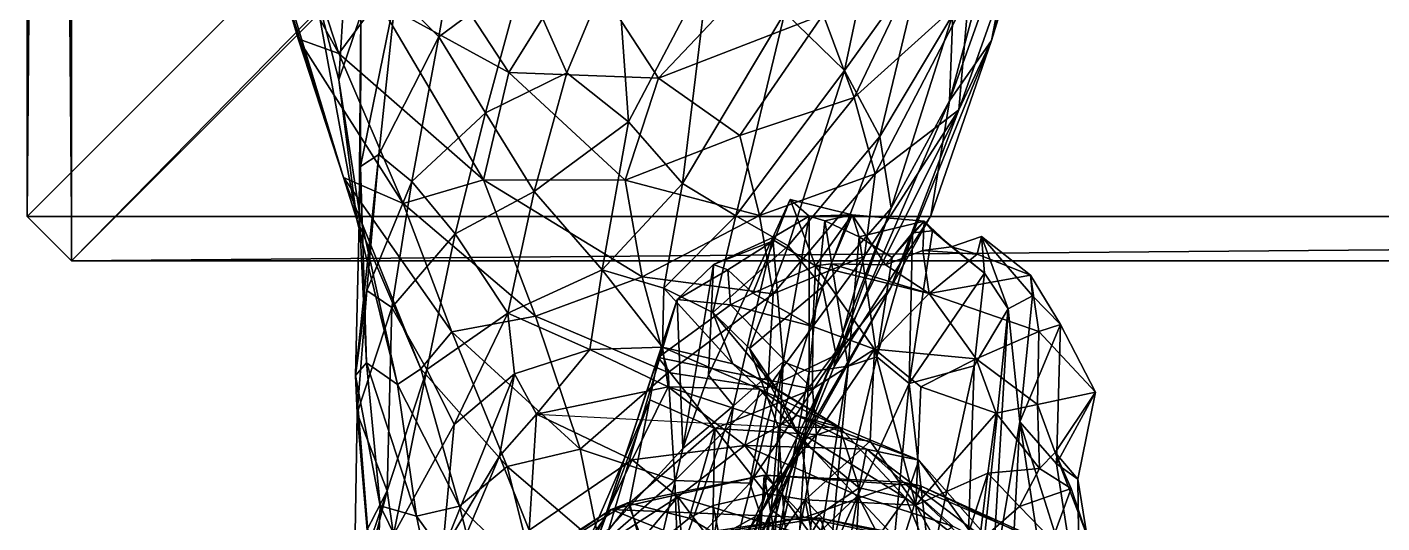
# Model space of a CAD drawing. Header units: metres. Extents: x -7.7 to 8, y -8.9 to 8.6.
# Drawn here: x -7.651 to -4.065, y -6.34 to -5.029 of the extents above; entities that cross this region are included whole.
import ezdxf

# ---------------------------------------------------------------- set-up
doc = ezdxf.new("R2010")
doc.units = ezdxf.units.M
doc.layers.add('LIBERTY', color=1, linetype='CONTINUOUS')

msp = doc.modelspace()

# ---------------------------------------------------------------- linework, layer by layer
at = {"layer": 'LIBERTY', "color": 7}
for points in [[(-7.65053, 8.51574, 0.068), (-7.53329, 8.63299, 0.068), (-7.65053, -5.52977, 0.068)], [(-7.53329, 8.63299, 0.068), (6.51222, 8.63299, 0.068), (-7.65053, -5.52977, 0.068)], [(-7.65053, -5.52977, 0.068), (6.51222, 8.63299, 0.068), (-7.53329, -5.64701, 0.068)], [(6.51222, 8.63299, 0.068), (6.62947, 8.51574, 0.068), (-7.53329, -5.64701, 0.068)], [(-7.65053, -5.52977, 1.58275), (-7.65053, 8.51574, 0.068), (-7.65053, -5.52977, 0.068)], [(-7.65053, -5.52977, 1.58275), (-7.65053, 8.51574, 1.58275), (-7.65053, 8.51574, 0.068)], [(-7.53329, -5.52977, 1.70282), (-7.65053, 8.51574, 1.58275), (-7.65053, -5.52977, 1.58275)], [(-7.53329, -5.52977, 1.70282), (-7.53329, 8.51574, 1.70282), (-7.65053, 8.51574, 1.58275)], [(6.62947, 8.51574, 0.068), (6.51222, -5.64701, 0.068), (-7.53329, -5.64701, 0.068)], [(-7.53329, 8.51574, 1.70282), (-7.53329, -5.52977, 1.70282), (6.51222, -5.52977, 1.70282)], [(6.51222, 8.51574, 1.70282), (-7.53329, 8.51574, 1.70282), (6.51222, -5.52977, 1.70282)], [(-7.65053, -5.52977, 1.58275), (-7.65053, -5.52977, 0.068), (-7.53329, -5.64701, 0.068)], [(-7.53329, -5.64701, 1.58275), (-7.65053, -5.52977, 1.58275), (-7.53329, -5.64701, 0.068)], [(-7.53329, -5.52977, 1.70282), (-7.65053, -5.52977, 1.58275), (-7.53329, -5.64701, 1.58275)], [(6.51222, -5.52977, 1.70282), (-7.53329, -5.52977, 1.70282), (-7.53329, -5.64701, 1.58275)], [(6.51222, -5.52977, 1.70282), (-7.53329, -5.64701, 1.58275), (6.51222, -5.64701, 1.58275)], [(-7.53329, -5.64701, 1.58275), (-7.53329, -5.64701, 0.068), (6.51222, -5.64701, 0.068)], [(6.51222, -5.64701, 1.58275), (-7.53329, -5.64701, 1.58275), (6.51222, -5.64701, 0.068)]]:
    msp.add_3dface(points, dxfattribs=at)
at = {"layer": 'LIBERTY', "color": 8}
for points in [[(-5.20068, -4.99544, 46.9095), (-5.2096, -5.22352, 46.8478), (-4.97737, -4.35716, 45.814)], [(-5.2096, -5.22352, 46.8478), (-5.03444, -4.73021, 45.8841), (-4.97737, -4.35716, 45.814)], [(-4.90003, -4.36424, 45.2387), (-5.09877, -5.06417, 45.818), (-4.96725, -4.63381, 44.8864)], [(-5.03444, -4.73021, 45.8841), (-5.09877, -5.06417, 45.818), (-4.90003, -4.36424, 45.2387)], [(-5.64574, -4.99017, 47.6224), (-5.48755, -5.14308, 47.594), (-5.34573, -4.47404, 46.7201)], [(-5.48755, -5.14308, 47.594), (-5.28414, -4.85912, 47.0234), (-5.34573, -4.47404, 46.7201)], [(-6.93302, -5.0599, 44.9486), (-7.01014, -4.7769, 45.305), (-7.0837, -4.49155, 44.7457)], [(-6.93302, -5.0599, 44.9486), (-7.0837, -4.49155, 44.7457), (-7.03159, -4.72385, 44.4974)], [(-6.82576, -5.09794, 44.4621), (-7.03159, -4.72385, 44.4974), (-6.98115, -4.62253, 44.1263)], [(-6.82576, -5.09794, 44.4621), (-6.98115, -4.62253, 44.1263), (-6.72199, -4.95939, 44)], [(-6.67469, -4.93845, 47.3564), (-6.56096, -5.05392, 47.7377), (-6.48896, -4.63252, 47.1996)], [(-6.56096, -5.05392, 47.7377), (-6.33792, -4.88859, 47.6662), (-6.48896, -4.63252, 47.1996)], [(-5.09877, -5.06417, 45.818), (-5.18513, -5.24768, 45.2537), (-4.96725, -4.63381, 44.8864)], [(-4.96725, -4.63381, 44.8864), (-5.18513, -5.24768, 45.2537), (-5.15839, -4.9405, 44.6166)], [(-6.82531, -5.16832, 46.8628), (-6.79596, -4.68426, 46.6656), (-6.89515, -4.89843, 46.4071)], [(-6.82531, -5.16832, 46.8628), (-6.76771, -4.99595, 47.1122), (-6.79596, -4.68426, 46.6656)], [(-6.93302, -5.0599, 44.9486), (-7.03159, -4.72385, 44.4974), (-6.82576, -5.09794, 44.4621)], [(-5.03444, -4.73021, 45.8841), (-5.2096, -5.22352, 46.8478), (-5.09877, -5.06417, 45.818)], [(-5.23174, -4.73426, 43.952), (-5.46179, -5.21443, 44.4515), (-5.54395, -4.99501, 43.8729)], [(-5.15839, -4.9405, 44.6166), (-5.46179, -5.21443, 44.4515), (-5.23174, -4.73426, 43.952)], [(-6.81364, -5.42627, 45.6504), (-7.01014, -4.7769, 45.305), (-6.93302, -5.0599, 44.9486)], [(-6.81364, -5.42627, 45.6504), (-6.94967, -4.99336, 45.9162), (-7.01014, -4.7769, 45.305)], [(-6.37538, -5.14884, 43.9069), (-6.72199, -4.95939, 44), (-6.60546, -4.79807, 43.6187)], [(-6.37538, -5.14884, 43.9069), (-6.60546, -4.79807, 43.6187), (-6.18742, -4.84527, 43.395)], [(-6.33792, -4.88859, 47.6662), (-6.22186, -5.14961, 48.1689), (-6.09088, -4.83329, 47.6268)], [(-6.22186, -5.14961, 48.1689), (-6.05949, -5.27938, 48.4165), (-6.09088, -4.83329, 47.6268)], [(-6.09088, -4.83329, 47.6268), (-6.05949, -5.27938, 48.4165), (-5.84772, -4.87664, 47.6222)], [(-5.97931, -5.16359, 43.8772), (-6.37538, -5.14884, 43.9069), (-6.18742, -4.84527, 43.395)], [(-5.76604, -4.93802, 43.6138), (-5.97931, -5.16359, 43.8772), (-6.18742, -4.84527, 43.395)], [(-5.48755, -5.14308, 47.594), (-5.39426, -5.31811, 47.5441), (-5.28414, -4.85912, 47.0234)], [(-5.28414, -4.85912, 47.0234), (-5.39426, -5.31811, 47.5441), (-5.20068, -4.99544, 46.9095)], [(-6.77811, -5.53745, 46.8019), (-6.89515, -4.89843, 46.4071), (-6.94967, -4.99336, 45.9162)], [(-6.77811, -5.53745, 46.8019), (-6.82531, -5.16832, 46.8628), (-6.89515, -4.89843, 46.4071)], [(-6.56096, -5.05392, 47.7377), (-6.43765, -5.25562, 48.2319), (-6.33792, -4.88859, 47.6662)], [(-6.43765, -5.25562, 48.2319), (-6.22186, -5.14961, 48.1689), (-6.33792, -4.88859, 47.6662)], [(-6.05949, -5.27938, 48.4165), (-5.91604, -5.4426, 48.6025), (-5.84772, -4.87664, 47.6222)], [(-5.91604, -5.4426, 48.6025), (-5.64574, -4.99017, 47.6224), (-5.84772, -4.87664, 47.6222)], [(-6.76834, -5.39767, 47.5919), (-6.67469, -4.93845, 47.3564), (-6.76771, -4.99595, 47.1122)], [(-6.76834, -5.39767, 47.5919), (-6.71948, -5.36596, 47.8886), (-6.67469, -4.93845, 47.3564)], [(-6.71948, -5.36596, 47.8886), (-6.56096, -5.05392, 47.7377), (-6.67469, -4.93845, 47.3564)], [(-5.54395, -4.99501, 43.8729), (-5.97931, -5.16359, 43.8772), (-5.76604, -4.93802, 43.6138)], [(-5.15839, -4.9405, 44.6166), (-5.40656, -5.41693, 44.9773), (-5.46179, -5.21443, 44.4515)], [(-5.18513, -5.24768, 45.2537), (-5.40656, -5.41693, 44.9773), (-5.15839, -4.9405, 44.6166)], [(-6.44275, -5.43227, 44.4592), (-6.82576, -5.09794, 44.4621), (-6.72199, -4.95939, 44)], [(-6.44275, -5.43227, 44.4592), (-6.72199, -4.95939, 44), (-6.37538, -5.14884, 43.9069)], [(-6.77811, -5.53745, 46.8019), (-6.94967, -4.99336, 45.9162), (-6.81364, -5.42627, 45.6504)], [(-6.77204, -5.51454, 47.2857), (-6.76771, -4.99595, 47.1122), (-6.82531, -5.16832, 46.8628)], [(-6.77204, -5.51454, 47.2857), (-6.76834, -5.39767, 47.5919), (-6.76771, -4.99595, 47.1122)], [(-5.76488, -5.31558, 44.2589), (-5.97931, -5.16359, 43.8772), (-5.54395, -4.99501, 43.8729)], [(-5.91604, -5.4426, 48.6025), (-5.77499, -5.52769, 48.5445), (-5.64574, -4.99017, 47.6224)], [(-5.64574, -4.99017, 47.6224), (-5.77499, -5.52769, 48.5445), (-5.48755, -5.14308, 47.594)], [(-5.46179, -5.21443, 44.4515), (-5.76488, -5.31558, 44.2589), (-5.54395, -4.99501, 43.8729)], [(-5.39426, -5.31811, 47.5441), (-5.36379, -5.5077, 47.4718), (-5.20068, -4.99544, 46.9095)], [(-5.20068, -4.99544, 46.9095), (-5.36379, -5.5077, 47.4718), (-5.2096, -5.22352, 46.8478)], [(-6.71948, -5.36596, 47.8886), (-6.63231, -5.43716, 48.2881), (-6.56096, -5.05392, 47.7377)], [(-6.63231, -5.43716, 48.2881), (-6.43765, -5.25562, 48.2319), (-6.56096, -5.05392, 47.7377)], [(-6.65565, -5.49534, 44.9941), (-6.93302, -5.0599, 44.9486), (-6.82576, -5.09794, 44.4621)], [(-6.65565, -5.49534, 44.9941), (-6.81364, -5.42627, 45.6504), (-6.93302, -5.0599, 44.9486)], [(-5.09877, -5.06417, 45.818), (-5.36612, -5.71953, 46.686), (-5.18513, -5.24768, 45.2537)], [(-5.25945, -5.52809, 46.8053), (-5.36612, -5.71953, 46.686), (-5.09877, -5.06417, 45.818)], [(-5.2096, -5.22352, 46.8478), (-5.25945, -5.52809, 46.8053), (-5.09877, -5.06417, 45.818)], [(-6.65565, -5.49534, 44.9941), (-6.82576, -5.09794, 44.4621), (-6.44275, -5.43227, 44.4592)], [(-6.06747, -5.43345, 44.3153), (-6.44275, -5.43227, 44.4592), (-6.37538, -5.14884, 43.9069)], [(-6.43765, -5.25562, 48.2319), (-6.30909, -5.46372, 48.677), (-6.22186, -5.14961, 48.1689)], [(-6.06747, -5.43345, 44.3153), (-6.37538, -5.14884, 43.9069), (-5.97931, -5.16359, 43.8772)], [(-6.30909, -5.46372, 48.677), (-6.05949, -5.27938, 48.4165), (-6.22186, -5.14961, 48.1689)], [(-5.77499, -5.52769, 48.5445), (-5.63666, -5.60683, 48.3795), (-5.48755, -5.14308, 47.594)], [(-5.48755, -5.14308, 47.594), (-5.63666, -5.60683, 48.3795), (-5.39426, -5.31811, 47.5441)], [(-6.77204, -5.51454, 47.2857), (-6.82531, -5.16832, 46.8628), (-6.77811, -5.53745, 46.8019)], [(-5.76488, -5.31558, 44.2589), (-6.06747, -5.43345, 44.3153), (-5.97931, -5.16359, 43.8772)], [(-5.46179, -5.21443, 44.4515), (-5.71212, -5.52696, 44.7043), (-5.76488, -5.31558, 44.2589)], [(-5.40656, -5.41693, 44.9773), (-5.71212, -5.52696, 44.7043), (-5.46179, -5.21443, 44.4515)], [(-5.2096, -5.22352, 46.8478), (-5.51459, -5.92641, 47.7895), (-5.25945, -5.52809, 46.8053)], [(-5.36379, -5.5077, 47.4718), (-5.51459, -5.92641, 47.7895), (-5.2096, -5.22352, 46.8478)], [(-6.63231, -5.43716, 48.2881), (-6.51797, -5.57589, 48.6869), (-6.43765, -5.25562, 48.2319)], [(-6.51797, -5.57589, 48.6869), (-6.30909, -5.46372, 48.677), (-6.43765, -5.25562, 48.2319)], [(-5.50862, -5.89544, 46.4381), (-5.43451, -5.6349, 45.5017), (-5.18513, -5.24768, 45.2537)], [(-5.36612, -5.71953, 46.686), (-5.50862, -5.89544, 46.4381), (-5.18513, -5.24768, 45.2537)], [(-5.18513, -5.24768, 45.2537), (-5.43451, -5.6349, 45.5017), (-5.40656, -5.41693, 44.9773)], [(-6.30909, -5.46372, 48.677), (-6.1288, -5.67039, 49.1709), (-6.05949, -5.27938, 48.4165)], [(-6.1288, -5.67039, 49.1709), (-5.91604, -5.4426, 48.6025), (-6.05949, -5.27938, 48.4165)], [(-5.71212, -5.52696, 44.7043), (-6.06747, -5.43345, 44.3153), (-5.76488, -5.31558, 44.2589)], [(-5.63666, -5.60683, 48.3795), (-5.54592, -5.71568, 48.2012), (-5.39426, -5.31811, 47.5441)], [(-5.39426, -5.31811, 47.5441), (-5.54592, -5.71568, 48.2012), (-5.36379, -5.5077, 47.4718)], [(-6.78153, -5.95066, 48.2925), (-6.71948, -5.36596, 47.8886), (-6.76834, -5.39767, 47.5919)], [(-6.78153, -5.95066, 48.2925), (-6.75133, -5.72553, 48.3798), (-6.71948, -5.36596, 47.8886)], [(-6.75133, -5.72553, 48.3798), (-6.63231, -5.43716, 48.2881), (-6.71948, -5.36596, 47.8886)], [(-6.75267, -5.91703, 47.7554), (-6.78153, -5.95066, 48.2925), (-6.76834, -5.39767, 47.5919)], [(-6.75267, -5.91703, 47.7554), (-6.76834, -5.39767, 47.5919), (-6.77204, -5.51454, 47.2857)], [(-6.52635, -5.83443, 45.6588), (-6.81364, -5.42627, 45.6504), (-6.65565, -5.49534, 44.9941)], [(-6.52635, -5.83443, 45.6588), (-6.60882, -5.93278, 46.6948), (-6.81364, -5.42627, 45.6504)], [(-6.60882, -5.93278, 46.6948), (-6.77811, -5.53745, 46.8019), (-6.81364, -5.42627, 45.6504)], [(-6.75133, -5.72553, 48.3798), (-6.6854, -5.77029, 48.6687), (-6.63231, -5.43716, 48.2881)], [(-6.6854, -5.77029, 48.6687), (-6.51797, -5.57589, 48.6869), (-6.63231, -5.43716, 48.2881)], [(-6.30515, -5.79312, 45.1216), (-6.65565, -5.49534, 44.9941), (-6.44275, -5.43227, 44.4592)], [(-6.02289, -5.68936, 44.8486), (-6.44275, -5.43227, 44.4592), (-6.06747, -5.43345, 44.3153)], [(-6.02289, -5.68936, 44.8486), (-6.30515, -5.79312, 45.1216), (-6.44275, -5.43227, 44.4592)], [(-6.1288, -5.67039, 49.1709), (-5.9659, -5.71938, 49.1496), (-5.91604, -5.4426, 48.6025)], [(-5.71212, -5.52696, 44.7043), (-6.02289, -5.68936, 44.8486), (-6.06747, -5.43345, 44.3153)], [(-5.91604, -5.4426, 48.6025), (-5.9659, -5.71938, 49.1496), (-5.77499, -5.52769, 48.5445)], [(-5.40656, -5.41693, 44.9773), (-5.67596, -5.73381, 45.2354), (-5.71212, -5.52696, 44.7043)], [(-5.43451, -5.6349, 45.5017), (-5.67596, -5.73381, 45.2354), (-5.40656, -5.41693, 44.9773)], [(-6.51797, -5.57589, 48.6869), (-6.37808, -5.78525, 49.203), (-6.30909, -5.46372, 48.677)], [(-6.37808, -5.78525, 49.203), (-6.1288, -5.67039, 49.1709), (-6.30909, -5.46372, 48.677)], [(-6.67062, -5.97382, 47.3154), (-6.77204, -5.51454, 47.2857), (-6.77811, -5.53745, 46.8019)], [(-6.67062, -5.97382, 47.3154), (-6.75267, -5.91703, 47.7554), (-6.77204, -5.51454, 47.2857)], [(-6.30515, -5.79312, 45.1216), (-6.52635, -5.83443, 45.6588), (-6.65565, -5.49534, 44.9941)], [(-5.54592, -5.71568, 48.2012), (-5.51101, -5.88825, 47.9663), (-5.36379, -5.5077, 47.4718)], [(-5.51101, -5.88825, 47.9663), (-5.51459, -5.92641, 47.7895), (-5.36379, -5.5077, 47.4718)], [(-6.67062, -5.97382, 47.3154), (-6.77811, -5.53745, 46.8019), (-6.60882, -5.93278, 46.6948)], [(-5.67596, -5.73381, 45.2354), (-6.02289, -5.68936, 44.8486), (-5.71212, -5.52696, 44.7043)], [(-5.9659, -5.71938, 49.1496), (-5.83626, -5.78331, 49.0982), (-5.77499, -5.52769, 48.5445)], [(-5.77499, -5.52769, 48.5445), (-5.83626, -5.78331, 49.0982), (-5.63666, -5.60683, 48.3795)], [(-5.51459, -5.92641, 47.7895), (-5.60456, -6.14636, 47.7402), (-5.25945, -5.52809, 46.8053)], [(-5.25945, -5.52809, 46.8053), (-5.60456, -6.14636, 47.7402), (-5.36612, -5.71953, 46.686)], [(-6.59245, -5.93411, 49.1385), (-6.51797, -5.57589, 48.6869), (-6.6854, -5.77029, 48.6687)], [(-6.59245, -5.93411, 49.1385), (-6.37808, -5.78525, 49.203), (-6.51797, -5.57589, 48.6869)], [(-5.83626, -5.78331, 49.0982), (-5.73917, -5.87852, 49.0457), (-5.63666, -5.60683, 48.3795)], [(-5.63666, -5.60683, 48.3795), (-5.73917, -5.87852, 49.0457), (-5.54592, -5.71568, 48.2012)], [(-5.50862, -5.89544, 46.4381), (-5.69077, -5.9825, 46.0423), (-5.43451, -5.6349, 45.5017)], [(-5.43451, -5.6349, 45.5017), (-5.69077, -5.9825, 46.0423), (-5.67596, -5.73381, 45.2354)], [(-6.37808, -5.78525, 49.203), (-6.16142, -5.88189, 49.6892), (-6.1288, -5.67039, 49.1709)], [(-5.95396, -5.94245, 45.4609), (-6.30515, -5.79312, 45.1216), (-6.02289, -5.68936, 44.8486)], [(-6.16142, -5.88189, 49.6892), (-5.96884, -5.87516, 49.5739), (-6.1288, -5.67039, 49.1709)], [(-6.1288, -5.67039, 49.1709), (-5.96884, -5.87516, 49.5739), (-5.9659, -5.71938, 49.1496)], [(-5.67596, -5.73381, 45.2354), (-5.95396, -5.94245, 45.4609), (-6.02289, -5.68936, 44.8486)], [(-6.77691, -6.05026, 48.669), (-6.75133, -5.72553, 48.3798), (-6.78153, -5.95066, 48.2925)], [(-6.77691, -6.05026, 48.669), (-6.6854, -5.77029, 48.6687), (-6.75133, -5.72553, 48.3798)], [(-5.96884, -5.87516, 49.5739), (-5.78273, -5.91933, 49.4439), (-5.9659, -5.71938, 49.1496)], [(-5.9659, -5.71938, 49.1496), (-5.78273, -5.91933, 49.4439), (-5.83626, -5.78331, 49.0982)], [(-5.69077, -5.9825, 46.0423), (-5.95396, -5.94245, 45.4609), (-5.67596, -5.73381, 45.2354)], [(-5.73917, -5.87852, 49.0457), (-5.66195, -6.08951, 48.926), (-5.54592, -5.71568, 48.2012)], [(-5.36612, -5.71953, 46.686), (-5.71058, -6.31646, 47.487), (-5.50862, -5.89544, 46.4381)], [(-5.60456, -6.14636, 47.7402), (-5.71058, -6.31646, 47.487), (-5.36612, -5.71953, 46.686)], [(-5.54592, -5.71568, 48.2012), (-5.66195, -6.08951, 48.926), (-5.51101, -5.88825, 47.9663)], [(-6.77691, -6.05026, 48.669), (-6.69801, -6.25553, 49.2995), (-6.6854, -5.77029, 48.6687)], [(-6.69801, -6.25553, 49.2995), (-6.59245, -5.93411, 49.1385), (-6.6854, -5.77029, 48.6687)], [(-6.5206, -6.08022, 49.708), (-6.37808, -5.78525, 49.203), (-6.59245, -5.93411, 49.1385)], [(-6.1872, -6.1456, 46.1768), (-6.52635, -5.83443, 45.6588), (-6.30515, -5.79312, 45.1216)], [(-6.5206, -6.08022, 49.708), (-6.36085, -5.94612, 49.5879), (-6.37808, -5.78525, 49.203)], [(-6.36085, -5.94612, 49.5879), (-6.16142, -5.88189, 49.6892), (-6.37808, -5.78525, 49.203)], [(-5.95396, -5.94245, 45.4609), (-6.1872, -6.1456, 46.1768), (-6.30515, -5.79312, 45.1216)], [(-5.78273, -5.91933, 49.4439), (-5.66622, -5.98629, 49.3237), (-5.83626, -5.78331, 49.0982)], [(-5.83626, -5.78331, 49.0982), (-5.66622, -5.98629, 49.3237), (-5.73917, -5.87852, 49.0457)], [(-6.37993, -6.19063, 46.5711), (-6.60882, -5.93278, 46.6948), (-6.52635, -5.83443, 45.6588)], [(-6.1872, -6.1456, 46.1768), (-6.37993, -6.19063, 46.5711), (-6.52635, -5.83443, 45.6588)], [(-6.16142, -5.88189, 49.6892), (-5.95368, -5.98061, 49.954), (-5.96884, -5.87516, 49.5739)], [(-5.95368, -5.98061, 49.954), (-5.71134, -5.98639, 49.7385), (-5.96884, -5.87516, 49.5739)], [(-5.96884, -5.87516, 49.5739), (-5.71134, -5.98639, 49.7385), (-5.78273, -5.91933, 49.4439)], [(-5.73917, -5.87852, 49.0457), (-5.6024, -6.12099, 49.2316), (-5.66195, -6.08951, 48.926)], [(-5.66622, -5.98629, 49.3237), (-5.6024, -6.12099, 49.2316), (-5.73917, -5.87852, 49.0457)], [(-6.30238, -6.05262, 50.2456), (-6.16142, -5.88189, 49.6892), (-6.36085, -5.94612, 49.5879)], [(-6.30238, -6.05262, 50.2456), (-5.95368, -5.98061, 49.954), (-6.16142, -5.88189, 49.6892)], [(-5.71058, -6.31646, 47.487), (-5.73773, -6.23556, 46.8847), (-5.50862, -5.89544, 46.4381)], [(-5.50862, -5.89544, 46.4381), (-5.73773, -6.23556, 46.8847), (-5.69077, -5.9825, 46.0423)], [(-5.66195, -6.08951, 48.926), (-5.68171, -6.30553, 48.8209), (-5.51101, -5.88825, 47.9663)], [(-5.68171, -6.30553, 48.8209), (-5.6549, -6.26773, 48.2369), (-5.51101, -5.88825, 47.9663)], [(-5.51101, -5.88825, 47.9663), (-5.6549, -6.26773, 48.2369), (-5.51459, -5.92641, 47.7895)], [(-6.71612, -6.29513, 48.2243), (-6.78153, -5.95066, 48.2925), (-6.75267, -5.91703, 47.7554)], [(-6.72835, -6.6179, 48.7651), (-6.78153, -5.95066, 48.2925), (-6.71612, -6.29513, 48.2243)], [(-6.72835, -6.6179, 48.7651), (-6.77691, -6.05026, 48.669), (-6.78153, -5.95066, 48.2925)], [(-6.61973, -6.32252, 47.7757), (-6.75267, -5.91703, 47.7554), (-6.67062, -5.97382, 47.3154)], [(-6.61973, -6.32252, 47.7757), (-6.71612, -6.29513, 48.2243), (-6.75267, -5.91703, 47.7554)], [(-6.69801, -6.25553, 49.2995), (-6.68085, -6.37227, 49.8932), (-6.59245, -5.93411, 49.1385)], [(-6.68085, -6.37227, 49.8932), (-6.5206, -6.08022, 49.708), (-6.59245, -5.93411, 49.1385)], [(-6.50669, -6.29587, 47.2556), (-6.67062, -5.97382, 47.3154), (-6.60882, -5.93278, 46.6948)], [(-6.50669, -6.29587, 47.2556), (-6.60882, -5.93278, 46.6948), (-6.37993, -6.19063, 46.5711)], [(-6.5206, -6.08022, 49.708), (-6.55101, -6.41614, 50.5763), (-6.36085, -5.94612, 49.5879)], [(-6.55101, -6.41614, 50.5763), (-6.40024, -6.16413, 50.3965), (-6.36085, -5.94612, 49.5879)], [(-6.40024, -6.16413, 50.3965), (-6.30238, -6.05262, 50.2456), (-6.36085, -5.94612, 49.5879)], [(-5.93637, -6.22851, 46.4244), (-6.1872, -6.1456, 46.1768), (-5.95396, -5.94245, 45.4609)], [(-5.69077, -5.9825, 46.0423), (-5.93637, -6.22851, 46.4244), (-5.95396, -5.94245, 45.4609)], [(-5.71134, -5.98639, 49.7385), (-5.50041, -6.0866, 49.5482), (-5.78273, -5.91933, 49.4439)], [(-5.78273, -5.91933, 49.4439), (-5.50041, -6.0866, 49.5482), (-5.66622, -5.98629, 49.3237)], [(-5.51459, -5.92641, 47.7895), (-5.6549, -6.26773, 48.2369), (-5.60456, -6.14636, 47.7402)], [(-6.61973, -6.32252, 47.7757), (-6.67062, -5.97382, 47.3154), (-6.50669, -6.29587, 47.2556)], [(-6.30238, -6.05262, 50.2456), (-6.04961, -6.17371, 50.6797), (-5.95368, -5.98061, 49.954)], [(-5.95368, -5.98061, 49.954), (-6.30238, -6.05262, 50.2456), (-5.62572, -6.0875, 49.6909)], [(-6.04961, -6.17371, 50.6797), (-5.75145, -6.13584, 50.5518), (-5.95368, -5.98061, 49.954)], [(-5.95368, -5.98061, 49.954), (-5.75145, -6.13584, 50.5518), (-5.71134, -5.98639, 49.7385)], [(-5.71134, -5.98639, 49.7385), (-5.95368, -5.98061, 49.954), (-5.62572, -6.0875, 49.6909)], [(-5.73773, -6.23556, 46.8847), (-5.93637, -6.22851, 46.4244), (-5.69077, -5.9825, 46.0423)], [(-5.75145, -6.13584, 50.5518), (-5.61303, -6.05631, 50.1248), (-5.71134, -5.98639, 49.7385)], [(-5.71134, -5.98639, 49.7385), (-5.61303, -6.05631, 50.1248), (-5.50041, -6.0866, 49.5482)], [(-5.71134, -5.98639, 49.7385), (-5.62572, -6.0875, 49.6909), (-5.50041, -6.0866, 49.5482)], [(-5.66622, -5.98629, 49.3237), (-5.50041, -6.0866, 49.5482), (-5.6024, -6.12099, 49.2316)], [(-6.72835, -6.6179, 48.7651), (-6.78357, -6.42088, 48.9451), (-6.77691, -6.05026, 48.669)], [(-6.78357, -6.42088, 48.9451), (-6.69801, -6.25553, 49.2995), (-6.77691, -6.05026, 48.669)], [(-6.40024, -6.16413, 50.3965), (-6.32234, -6.35942, 50.9018), (-6.30238, -6.05262, 50.2456)], [(-6.32234, -6.35942, 50.9018), (-6.04961, -6.17371, 50.6797), (-6.30238, -6.05262, 50.2456)], [(-5.75145, -6.13584, 50.5518), (-5.42971, -6.14535, 50.2932), (-5.61303, -6.05631, 50.1248)], [(-5.61303, -6.05631, 50.1248), (-5.29035, -6.17475, 49.9251), (-5.50041, -6.0866, 49.5482)], [(-5.61303, -6.05631, 50.1248), (-5.42971, -6.14535, 50.2932), (-5.29035, -6.17475, 49.9251)], [(-6.68085, -6.37227, 49.8932), (-6.55101, -6.41614, 50.5763), (-6.5206, -6.08022, 49.708)], [(-5.66195, -6.08951, 48.926), (-5.64759, -6.33003, 49.0648), (-5.68171, -6.30553, 48.8209)], [(-5.6024, -6.12099, 49.2316), (-5.64759, -6.33003, 49.0648), (-5.66195, -6.08951, 48.926)], [(-5.50041, -6.0866, 49.5482), (-5.62572, -6.0875, 49.6909), (-5.32513, -6.27505, 49.5241)], [(-5.62572, -6.0875, 49.6909), (-5.22579, -6.5162, 49.5743), (-5.32513, -6.27505, 49.5241)], [(-5.50041, -6.0866, 49.5482), (-5.44869, -6.24745, 49.3561), (-5.6024, -6.12099, 49.2316)], [(-5.50041, -6.0866, 49.5482), (-5.29035, -6.17475, 49.9251), (-5.32513, -6.27505, 49.5241)], [(-5.50041, -6.0866, 49.5482), (-5.32513, -6.27505, 49.5241), (-5.44869, -6.24745, 49.3561)], [(-5.6024, -6.12099, 49.2316), (-5.57474, -6.33206, 49.2157), (-5.64759, -6.33003, 49.0648)], [(-5.6024, -6.12099, 49.2316), (-5.44869, -6.24745, 49.3561), (-5.57474, -6.33206, 49.2157)], [(-6.55101, -6.41614, 50.5763), (-6.59824, -6.62943, 51.0517), (-6.40024, -6.16413, 50.3965)], [(-6.59824, -6.62943, 51.0517), (-6.32234, -6.35942, 50.9018), (-6.40024, -6.16413, 50.3965)], [(-6.13492, -6.40129, 46.8329), (-6.37993, -6.19063, 46.5711), (-6.1872, -6.1456, 46.1768)], [(-5.93637, -6.22851, 46.4244), (-6.13492, -6.40129, 46.8329), (-6.1872, -6.1456, 46.1768)], [(-6.04961, -6.17371, 50.6797), (-5.92851, -6.27133, 50.8439), (-5.75145, -6.13584, 50.5518)], [(-5.92851, -6.27133, 50.8439), (-5.56913, -6.37939, 50.885), (-5.75145, -6.13584, 50.5518)], [(-5.56913, -6.37939, 50.885), (-5.45246, -6.26766, 50.6811), (-5.75145, -6.13584, 50.5518)], [(-5.75145, -6.13584, 50.5518), (-5.45246, -6.26766, 50.6811), (-5.42971, -6.14535, 50.2932)], [(-5.6549, -6.26773, 48.2369), (-5.74642, -6.44902, 48.0427), (-5.60456, -6.14636, 47.7402)], [(-5.60456, -6.14636, 47.7402), (-5.74642, -6.44902, 48.0427), (-5.71058, -6.31646, 47.487)], [(-5.45246, -6.26766, 50.6811), (-5.20071, -6.34852, 50.6289), (-5.42971, -6.14535, 50.2932)], [(-5.42971, -6.14535, 50.2932), (-5.08581, -6.405, 50.4628), (-5.29035, -6.17475, 49.9251)], [(-5.20071, -6.34852, 50.6289), (-5.08581, -6.405, 50.4628), (-5.42971, -6.14535, 50.2932)], [(-6.30362, -6.49698, 47.2342), (-6.50669, -6.29587, 47.2556), (-6.37993, -6.19063, 46.5711)], [(-6.13492, -6.40129, 46.8329), (-6.30362, -6.49698, 47.2342), (-6.37993, -6.19063, 46.5711)], [(-6.32234, -6.35942, 50.9018), (-6.17289, -6.42916, 51.0403), (-6.04961, -6.17371, 50.6797)], [(-6.17289, -6.42916, 51.0403), (-5.92851, -6.27133, 50.8439), (-6.04961, -6.17371, 50.6797)], [(-5.29035, -6.17475, 49.9251), (-5.08857, -6.45521, 50.1716), (-5.32513, -6.27505, 49.5241)], [(-5.08581, -6.405, 50.4628), (-5.08857, -6.45521, 50.1716), (-5.29035, -6.17475, 49.9251)], [(-5.92837, -6.43774, 47.1338), (-6.13492, -6.40129, 46.8329), (-5.93637, -6.22851, 46.4244)], [(-5.73773, -6.23556, 46.8847), (-5.92837, -6.43774, 47.1338), (-5.93637, -6.22851, 46.4244)], [(-5.71058, -6.31646, 47.487), (-5.92837, -6.43774, 47.1338), (-5.73773, -6.23556, 46.8847)], [(-6.80763, -6.5821, 49.5998), (-6.69801, -6.25553, 49.2995), (-6.74856, -6.45464, 49.2497)], [(-6.80763, -6.5821, 49.5998), (-6.68085, -6.37227, 49.8932), (-6.69801, -6.25553, 49.2995)], [(-6.74856, -6.45464, 49.2497), (-6.69801, -6.25553, 49.2995), (-6.78357, -6.42088, 48.9451)], [(-6.17289, -6.42916, 51.0403), (-6.22564, -6.62449, 51.1459), (-5.92851, -6.27133, 50.8439)], [(-6.22564, -6.62449, 51.1459), (-5.9122, -6.45256, 50.9738), (-5.92851, -6.27133, 50.8439)], [(-5.9122, -6.45256, 50.9738), (-5.76456, -6.48886, 50.9528), (-5.92851, -6.27133, 50.8439)], [(-5.76456, -6.48886, 50.9528), (-5.56913, -6.37939, 50.885), (-5.92851, -6.27133, 50.8439)], [(-5.6549, -6.26773, 48.2369), (-5.74018, -6.58273, 48.6632), (-5.74642, -6.44902, 48.0427)], [(-5.68171, -6.30553, 48.8209), (-5.74018, -6.58273, 48.6632), (-5.6549, -6.26773, 48.2369)], [(-5.44869, -6.24745, 49.3561), (-5.46021, -6.46296, 49.3593), (-5.57474, -6.33206, 49.2157)], [(-5.56913, -6.37939, 50.885), (-5.4999, -6.54096, 51.1338), (-5.45246, -6.26766, 50.6811)], [(-5.4999, -6.54096, 51.1338), (-5.35449, -6.45892, 51.0574), (-5.45246, -6.26766, 50.6811)], [(-5.32513, -6.27505, 49.5241), (-5.46021, -6.46296, 49.3593), (-5.44869, -6.24745, 49.3561)], [(-5.45246, -6.26766, 50.6811), (-5.35449, -6.45892, 51.0574), (-5.20071, -6.34852, 50.6289)], [(-6.55712, -6.61874, 48.2295), (-6.72835, -6.6179, 48.7651), (-6.71612, -6.29513, 48.2243)], [(-6.55712, -6.61874, 48.2295), (-6.71612, -6.29513, 48.2243), (-6.61973, -6.32252, 47.7757)], [(-6.43368, -6.57889, 47.7363), (-6.61973, -6.32252, 47.7757), (-6.50669, -6.29587, 47.2556)], [(-6.43368, -6.57889, 47.7363), (-6.50669, -6.29587, 47.2556), (-6.30362, -6.49698, 47.2342)], [(-5.68171, -6.30553, 48.8209), (-5.72145, -6.58728, 49.0323), (-5.74018, -6.58273, 48.6632)], [(-5.64759, -6.33003, 49.0648), (-5.72145, -6.58728, 49.0323), (-5.68171, -6.30553, 48.8209)], [(-5.32513, -6.27505, 49.5241), (-5.22579, -6.5162, 49.5743), (-5.46021, -6.46296, 49.3593)], [(-5.08857, -6.45521, 50.1716), (-5.22579, -6.5162, 49.5743), (-5.32513, -6.27505, 49.5241)], [(-6.55712, -6.61874, 48.2295), (-6.61973, -6.32252, 47.7757), (-6.43368, -6.57889, 47.7363)], [(-5.71058, -6.31646, 47.487), (-5.88974, -6.55758, 47.6948), (-5.92837, -6.43774, 47.1338)], [(-5.74642, -6.44902, 48.0427), (-5.88974, -6.55758, 47.6948), (-5.71058, -6.31646, 47.487)], [(-5.64759, -6.33003, 49.0648), (-5.6064, -6.60704, 49.348), (-5.72145, -6.58728, 49.0323)], [(-5.57474, -6.33206, 49.2157), (-5.6064, -6.60704, 49.348), (-5.64759, -6.33003, 49.0648)], [(-5.46021, -6.46296, 49.3593), (-5.6064, -6.60704, 49.348), (-5.57474, -6.33206, 49.2157)]]:
    msp.add_3dface(points, dxfattribs=at)
at = {"layer": 'LIBERTY', "color": 4}
for points in [[(-5.67705, -5.58535, 56.9437), (-5.58086, -5.529, 57.2391), (-5.63144, -5.48438, 56.9209)], [(-5.67705, -5.58535, 56.9437), (-5.63144, -5.48438, 56.9209), (-5.67335, -5.59278, 56.4017)], [(-5.67335, -5.59278, 56.4017), (-5.63144, -5.48438, 56.9209), (-5.56416, -5.65981, 56.2767)], [(-5.63144, -5.48438, 56.9209), (-5.46727, -5.52498, 56.9499), (-5.56416, -5.65981, 56.2767)], [(-5.58086, -5.529, 57.2391), (-5.46727, -5.52498, 56.9499), (-5.63144, -5.48438, 56.9209)], [(-5.58086, -5.529, 57.2391), (-5.67705, -5.58535, 56.9437), (-5.6498, -5.91392, 56.9421)], [(-5.58122, -5.94031, 57.0005), (-5.58086, -5.529, 57.2391), (-5.6498, -5.91392, 56.9421)], [(-5.53997, -5.54153, 57.1574), (-5.58086, -5.529, 57.2391), (-5.58122, -5.94031, 57.0005)], [(-5.53997, -5.54153, 57.1574), (-5.58122, -5.94031, 57.0005), (-5.47816, -5.92594, 56.9659)], [(-5.58086, -5.529, 57.2391), (-5.53997, -5.54153, 57.1574), (-5.46727, -5.52498, 56.9499)], [(-5.46727, -5.52498, 56.9499), (-5.52257, -5.65509, 56.5053), (-5.56416, -5.65981, 56.2767)], [(-5.53997, -5.54153, 57.1574), (-5.44878, -5.58374, 57.1623), (-5.46727, -5.52498, 56.9499)], [(-5.44878, -5.58374, 57.1623), (-5.53997, -5.54153, 57.1574), (-5.47816, -5.92594, 56.9659)], [(-5.52257, -5.65509, 56.5053), (-5.46727, -5.52498, 56.9499), (-5.3787, -5.65742, 56.4052)], [(-5.46727, -5.52498, 56.9499), (-5.44878, -5.58374, 57.1623), (-5.27637, -5.54213, 56.9314)], [(-5.46727, -5.52498, 56.9499), (-5.27637, -5.54213, 56.9314), (-5.3787, -5.65742, 56.4052)], [(-5.44878, -5.58374, 57.1623), (-5.36116, -5.63787, 57.2057), (-5.27637, -5.54213, 56.9314)], [(-5.27637, -5.54213, 56.9314), (-5.28058, -5.61915, 56.4647), (-5.3787, -5.65742, 56.4052)], [(-5.36116, -5.63787, 57.2057), (-5.30749, -5.57286, 57.2072), (-5.27637, -5.54213, 56.9314)], [(-5.30749, -5.57286, 57.2072), (-5.2544, -5.56786, 57.1532), (-5.27637, -5.54213, 56.9314)], [(-5.27637, -5.54213, 56.9314), (-5.2047, -5.61003, 56.9109), (-5.28058, -5.61915, 56.4647)], [(-5.27637, -5.54213, 56.9314), (-5.2544, -5.56786, 57.1532), (-5.2047, -5.61003, 56.9109)], [(-5.78119, -6.03089, 56.7376), (-5.67705, -5.58535, 56.9437), (-5.8477, -5.94928, 56.5399)], [(-5.8477, -5.94928, 56.5399), (-5.67705, -5.58535, 56.9437), (-5.83378, -5.6569, 56.3251)], [(-5.67705, -5.58535, 56.9437), (-5.67335, -5.59278, 56.4017), (-5.83378, -5.6569, 56.3251)], [(-5.83378, -5.6569, 56.3251), (-5.67335, -5.59278, 56.4017), (-5.79607, -5.67108, 55.9596)], [(-5.67335, -5.59278, 56.4017), (-5.73009, -5.73284, 55.9971), (-5.79607, -5.67108, 55.9596)], [(-5.6498, -5.91392, 56.9421), (-5.67705, -5.58535, 56.9437), (-5.78119, -6.03089, 56.7376)], [(-5.67335, -5.59278, 56.4017), (-5.56416, -5.65981, 56.2767), (-5.73009, -5.73284, 55.9971)], [(-5.44878, -5.58374, 57.1623), (-5.47816, -5.92594, 56.9659), (-5.4015, -5.90068, 56.9254)], [(-5.36116, -5.63787, 57.2057), (-5.44878, -5.58374, 57.1623), (-5.4015, -5.90068, 56.9254)], [(-5.30749, -5.57286, 57.2072), (-5.36116, -5.63787, 57.2057), (-5.4015, -5.90068, 56.9254)], [(-5.31607, -5.97189, 56.952), (-5.30749, -5.57286, 57.2072), (-5.4015, -5.90068, 56.9254)], [(-5.11702, -5.67953, 57.0346), (-5.2544, -5.56786, 57.1532), (-5.31607, -5.97189, 56.952)], [(-5.2544, -5.56786, 57.1532), (-5.30749, -5.57286, 57.2072), (-5.31607, -5.97189, 56.952)], [(-5.2544, -5.56786, 57.1532), (-5.11702, -5.67953, 57.0346), (-5.2047, -5.61003, 56.9109)], [(-5.2047, -5.61003, 56.9109), (-5.11702, -5.67953, 57.0346), (-5.12498, -5.58277, 56.8833)], [(-5.2047, -5.61003, 56.9109), (-5.12498, -5.58277, 56.8833), (-5.13642, -5.62933, 56.4675)], [(-5.13642, -5.62933, 56.4675), (-5.12498, -5.58277, 56.8833), (-4.9957, -5.68458, 56.4615)], [(-5.12498, -5.58277, 56.8833), (-5.11702, -5.67953, 57.0346), (-5.05421, -5.77408, 56.847)], [(-5.12498, -5.58277, 56.8833), (-5.05421, -5.77408, 56.847), (-4.98999, -5.73932, 56.7514)], [(-5.12498, -5.58277, 56.8833), (-4.98999, -5.73932, 56.7514), (-4.9957, -5.68458, 56.4615)], [(-5.3787, -5.65742, 56.4052), (-5.28058, -5.61915, 56.4647), (-5.26364, -5.73315, 56.0127)], [(-5.2047, -5.61003, 56.9109), (-5.13642, -5.62933, 56.4675), (-5.28058, -5.61915, 56.4647)], [(-5.28058, -5.61915, 56.4647), (-5.13642, -5.62933, 56.4675), (-5.26364, -5.73315, 56.0127)], [(-5.9151, -6.1434, 56.2115), (-5.83378, -5.6569, 56.3251), (-5.93037, -5.74925, 55.8432)], [(-5.83378, -5.6569, 56.3251), (-5.79607, -5.67108, 55.9596), (-5.93037, -5.74925, 55.8432)], [(-5.8477, -5.94928, 56.5399), (-5.83378, -5.6569, 56.3251), (-5.9151, -6.1434, 56.2115)], [(-5.73009, -5.73284, 55.9971), (-5.56416, -5.65981, 56.2767), (-5.57118, -5.8206, 55.5521)], [(-5.57118, -5.8206, 55.5521), (-5.56416, -5.65981, 56.2767), (-5.40838, -5.8807, 55.2614)], [(-5.56416, -5.65981, 56.2767), (-5.52257, -5.65509, 56.5053), (-5.26364, -5.73315, 56.0127)], [(-5.56416, -5.65981, 56.2767), (-5.26364, -5.73315, 56.0127), (-5.40838, -5.8807, 55.2614)], [(-5.52257, -5.65509, 56.5053), (-5.3787, -5.65742, 56.4052), (-5.26364, -5.73315, 56.0127)], [(-5.13642, -5.62933, 56.4675), (-4.9957, -5.68458, 56.4615), (-5.26364, -5.73315, 56.0127)], [(-5.93037, -5.74925, 55.8432), (-5.79607, -5.67108, 55.9596), (-5.78908, -5.76338, 55.5784)], [(-5.79607, -5.67108, 55.9596), (-5.73009, -5.73284, 55.9971), (-5.78908, -5.76338, 55.5784)], [(-5.11702, -5.67953, 57.0346), (-5.31607, -5.97189, 56.952), (-5.14432, -5.92441, 56.9124)], [(-5.26364, -5.73315, 56.0127), (-4.9957, -5.68458, 56.4615), (-4.97351, -5.83365, 55.9816)], [(-5.11702, -5.67953, 57.0346), (-5.14432, -5.92441, 56.9124), (-5.05421, -5.77408, 56.847)], [(-4.9957, -5.68458, 56.4615), (-4.91613, -5.81498, 56.3366), (-4.97351, -5.83365, 55.9816)], [(-4.9957, -5.68458, 56.4615), (-4.98999, -5.73932, 56.7514), (-4.91613, -5.81498, 56.3366)], [(-5.78908, -5.76338, 55.5784), (-5.73009, -5.73284, 55.9971), (-5.57118, -5.8206, 55.5521)], [(-5.26364, -5.73315, 56.0127), (-5.13915, -5.90623, 55.5899), (-5.40838, -5.8807, 55.2614)], [(-5.26364, -5.73315, 56.0127), (-4.97351, -5.83365, 55.9816), (-5.13915, -5.90623, 55.5899)], [(-5.93037, -5.74925, 55.8432), (-5.9809, -5.90233, 55.4434), (-6.13546, -6.36845, 55.2083)], [(-6.11111, -6.35703, 55.8176), (-5.93037, -5.74925, 55.8432), (-6.13546, -6.36845, 55.2083)], [(-5.9151, -6.1434, 56.2115), (-5.93037, -5.74925, 55.8432), (-6.11111, -6.35703, 55.8176)], [(-5.93037, -5.74925, 55.8432), (-5.78908, -5.76338, 55.5784), (-5.9809, -5.90233, 55.4434)], [(-5.9809, -5.90233, 55.4434), (-5.78908, -5.76338, 55.5784), (-5.57182, -5.98637, 55.1626)], [(-5.78908, -5.76338, 55.5784), (-5.57118, -5.8206, 55.5521), (-5.57182, -5.98637, 55.1626)], [(-4.98999, -5.73932, 56.7514), (-5.05421, -5.77408, 56.847), (-5.02324, -6.073, 56.4051)], [(-4.98999, -5.73932, 56.7514), (-5.02324, -6.073, 56.4051), (-4.91613, -5.81498, 56.3366)], [(-5.09809, -6.52073, 56.3101), (-5.05421, -5.77408, 56.847), (-5.18042, -6.99375, 56.0139)], [(-5.05421, -5.77408, 56.847), (-5.14432, -5.92441, 56.9124), (-5.18042, -6.99375, 56.0139)], [(-5.02324, -6.073, 56.4051), (-5.05421, -5.77408, 56.847), (-5.09809, -6.52073, 56.3101)], [(-5.57118, -5.8206, 55.5521), (-5.40838, -5.8807, 55.2614), (-5.57182, -5.98637, 55.1626)], [(-5.13915, -5.90623, 55.5899), (-4.97351, -5.83365, 55.9816), (-4.97693, -6.02698, 55.5313)], [(-4.91613, -5.81498, 56.3366), (-5.02324, -6.073, 56.4051), (-4.92683, -6.18388, 56.1031)], [(-4.97351, -5.83365, 55.9816), (-4.82335, -5.99461, 55.8722), (-4.97693, -6.02698, 55.5313)], [(-4.97351, -5.83365, 55.9816), (-4.91613, -5.81498, 56.3366), (-4.82335, -5.99461, 55.8722)], [(-4.91613, -5.81498, 56.3366), (-4.92683, -6.18388, 56.1031), (-4.82335, -5.99461, 55.8722)], [(-6.13546, -6.36845, 55.2083), (-5.9809, -5.90233, 55.4434), (-6.00296, -6.01503, 55.1333)], [(-6.00296, -6.01503, 55.1333), (-5.9809, -5.90233, 55.4434), (-5.83106, -6.09064, 54.8695)], [(-5.9809, -5.90233, 55.4434), (-5.57182, -5.98637, 55.1626), (-5.83106, -6.09064, 54.8695)], [(-5.6498, -5.91392, 56.9421), (-5.78119, -6.03089, 56.7376), (-5.91455, -6.93444, 56.0495)], [(-5.6498, -5.91392, 56.9421), (-5.91455, -6.93444, 56.0495), (-5.7995, -6.94544, 55.992)], [(-5.67386, -6.43324, 56.4823), (-5.6498, -5.91392, 56.9421), (-5.7995, -6.94544, 55.992)], [(-5.58122, -5.94031, 57.0005), (-5.6498, -5.91392, 56.9421), (-5.67386, -6.43324, 56.4823)], [(-5.57182, -5.98637, 55.1626), (-5.40838, -5.8807, 55.2614), (-5.56178, -6.10628, 54.8812)], [(-5.56178, -6.10628, 54.8812), (-5.40838, -5.8807, 55.2614), (-5.41977, -6.12395, 54.8214)], [(-5.31607, -5.97189, 56.952), (-5.4015, -5.90068, 56.9254), (-5.52456, -6.42542, 56.4522)], [(-5.4015, -5.90068, 56.9254), (-5.47816, -5.92594, 56.9659), (-5.52456, -6.42542, 56.4522)], [(-5.41977, -6.12395, 54.8214), (-5.40838, -5.8807, 55.2614), (-5.29853, -6.29352, 54.6555)], [(-5.40838, -5.8807, 55.2614), (-5.13915, -5.90623, 55.5899), (-5.28579, -5.98021, 55.203)], [(-5.40838, -5.8807, 55.2614), (-5.28579, -5.98021, 55.203), (-5.29853, -6.29352, 54.6555)], [(-5.28579, -5.98021, 55.203), (-5.13915, -5.90623, 55.5899), (-5.08588, -6.04984, 55.1698)], [(-5.13915, -5.90623, 55.5899), (-4.97693, -6.02698, 55.5313), (-5.08588, -6.04984, 55.1698)], [(-5.78119, -6.03089, 56.7376), (-5.8477, -5.94928, 56.5399), (-5.9151, -6.1434, 56.2115)], [(-5.58122, -5.94031, 57.0005), (-5.67386, -6.43324, 56.4823), (-5.63988, -6.93232, 56.0319)], [(-5.52456, -6.42542, 56.4522), (-5.47816, -5.92594, 56.9659), (-5.63988, -6.93232, 56.0319)], [(-5.47816, -5.92594, 56.9659), (-5.58122, -5.94031, 57.0005), (-5.63988, -6.93232, 56.0319)], [(-5.14432, -5.92441, 56.9124), (-5.31607, -5.97189, 56.952), (-5.26117, -6.45843, 56.4477)], [(-5.14432, -5.92441, 56.9124), (-5.26117, -6.45843, 56.4477), (-5.18042, -6.99375, 56.0139)], [(-5.57182, -5.98637, 55.1626), (-5.56178, -6.10628, 54.8812), (-5.83106, -6.09064, 54.8695)], [(-5.36394, -6.47226, 56.4759), (-5.31607, -5.97189, 56.952), (-5.52456, -6.42542, 56.4522)], [(-5.31607, -5.97189, 56.952), (-5.36394, -6.47226, 56.4759), (-5.26117, -6.45843, 56.4477)], [(-5.28579, -5.98021, 55.203), (-5.08588, -6.04984, 55.1698), (-5.29853, -6.29352, 54.6555)], [(-6.13546, -6.36845, 55.2083), (-6.00296, -6.01503, 55.1333), (-6.20274, -6.47686, 54.9574)], [(-6.20274, -6.47686, 54.9574), (-6.00296, -6.01503, 55.1333), (-6.05677, -6.2885, 54.7644)], [(-6.00296, -6.01503, 55.1333), (-5.83106, -6.09064, 54.8695), (-6.05677, -6.2885, 54.7644)], [(-4.97693, -6.02698, 55.5313), (-4.82335, -5.99461, 55.8722), (-4.92974, -6.15374, 55.4696)], [(-4.82335, -5.99461, 55.8722), (-4.87047, -6.22488, 55.6932), (-4.92974, -6.15374, 55.4696)], [(-4.82335, -5.99461, 55.8722), (-4.92683, -6.18388, 56.1031), (-4.87047, -6.22488, 55.6932)], [(-5.91455, -6.93444, 56.0495), (-5.78119, -6.03089, 56.7376), (-6.09677, -6.91025, 55.925)], [(-5.78119, -6.03089, 56.7376), (-5.9151, -6.1434, 56.2115), (-6.09677, -6.91025, 55.925)], [(-5.08588, -6.04984, 55.1698), (-5.10797, -6.20864, 54.8934), (-5.29853, -6.29352, 54.6555)], [(-5.08588, -6.04984, 55.1698), (-4.97132, -6.19633, 55.1609), (-5.10797, -6.20864, 54.8934)], [(-5.08588, -6.04984, 55.1698), (-4.97693, -6.02698, 55.5313), (-4.97132, -6.19633, 55.1609)], [(-4.97693, -6.02698, 55.5313), (-4.92974, -6.15374, 55.4696), (-4.97132, -6.19633, 55.1609)], [(-6.05677, -6.2885, 54.7644), (-5.83106, -6.09064, 54.8695), (-5.8988, -6.32765, 54.6049)], [(-5.83106, -6.09064, 54.8695), (-5.8354, -6.29411, 54.6652), (-5.8988, -6.32765, 54.6049)], [(-5.8354, -6.29411, 54.6652), (-5.83106, -6.09064, 54.8695), (-5.69592, -6.26262, 54.6093)], [(-5.83106, -6.09064, 54.8695), (-5.56178, -6.10628, 54.8812), (-5.69592, -6.26262, 54.6093)], [(-5.02324, -6.073, 56.4051), (-5.09809, -6.52073, 56.3101), (-5.07164, -6.99248, 56.0028)], [(-5.02324, -6.073, 56.4051), (-5.07164, -6.99248, 56.0028), (-4.89107, -6.94469, 55.8351)], [(-5.02324, -6.073, 56.4051), (-4.89107, -6.94469, 55.8351), (-4.86595, -6.57398, 55.8112)], [(-4.92683, -6.18388, 56.1031), (-5.02324, -6.073, 56.4051), (-4.86595, -6.57398, 55.8112)], [(-5.56178, -6.10628, 54.8812), (-5.59195, -6.27915, 54.615), (-5.69592, -6.26262, 54.6093)], [(-5.56178, -6.10628, 54.8812), (-5.41977, -6.12395, 54.8214), (-5.59195, -6.27915, 54.615)], [(-5.41977, -6.12395, 54.8214), (-5.29853, -6.29352, 54.6555), (-5.59195, -6.27915, 54.615)], [(-6.09677, -6.91025, 55.925), (-5.9151, -6.1434, 56.2115), (-6.11111, -6.35703, 55.8176)], [(-4.97132, -6.19633, 55.1609), (-4.92974, -6.15374, 55.4696), (-4.88798, -6.24891, 55.1536)], [(-4.92974, -6.15374, 55.4696), (-4.84623, -6.37146, 55.2331), (-4.88798, -6.24891, 55.1536)], [(-4.92974, -6.15374, 55.4696), (-4.87047, -6.22488, 55.6932), (-4.84623, -6.37146, 55.2331)], [(-5.10797, -6.20864, 54.8934), (-4.97132, -6.19633, 55.1609), (-5.02443, -6.29708, 54.8206)], [(-4.97132, -6.19633, 55.1609), (-4.88798, -6.24891, 55.1536), (-5.02443, -6.29708, 54.8206)], [(-4.92683, -6.18388, 56.1031), (-4.86595, -6.57398, 55.8112), (-4.87047, -6.22488, 55.6932)], [(-5.29853, -6.29352, 54.6555), (-5.10797, -6.20864, 54.8934), (-5.19427, -6.47656, 54.4356)], [(-5.10797, -6.20864, 54.8934), (-5.12984, -6.38986, 54.698), (-5.19427, -6.47656, 54.4356)], [(-5.10797, -6.20864, 54.8934), (-5.02443, -6.29708, 54.8206), (-5.12984, -6.38986, 54.698)], [(-4.87047, -6.22488, 55.6932), (-4.86595, -6.57398, 55.8112), (-4.84623, -6.37146, 55.2331)], [(-5.8354, -6.29411, 54.6652), (-5.69592, -6.26262, 54.6093), (-5.79675, -6.48687, 54.4513)], [(-5.79675, -6.48687, 54.4513), (-5.69592, -6.26262, 54.6093), (-5.78118, -6.54529, 54.3135)], [(-5.69592, -6.26262, 54.6093), (-5.59195, -6.27915, 54.615), (-5.78118, -6.54529, 54.3135)], [(-4.88798, -6.24891, 55.1536), (-4.93762, -6.38562, 54.8812), (-5.02443, -6.29708, 54.8206)], [(-4.88798, -6.24891, 55.1536), (-4.84623, -6.37146, 55.2331), (-4.93762, -6.38562, 54.8812)], [(-6.20274, -6.47686, 54.9574), (-6.05677, -6.2885, 54.7644), (-6.01891, -6.42462, 54.6081)], [(-6.01891, -6.42462, 54.6081), (-6.05677, -6.2885, 54.7644), (-5.8988, -6.32765, 54.6049)], [(-5.8988, -6.32765, 54.6049), (-5.8354, -6.29411, 54.6652), (-5.83603, -6.36512, 54.4713)], [(-5.83603, -6.36512, 54.4713), (-5.8354, -6.29411, 54.6652), (-5.79675, -6.48687, 54.4513)], [(-5.78118, -6.54529, 54.3135), (-5.59195, -6.27915, 54.615), (-5.64159, -6.55275, 54.2628)], [(-5.59195, -6.27915, 54.615), (-5.54303, -6.52881, 54.3371), (-5.64159, -6.55275, 54.2628)], [(-5.54303, -6.52881, 54.3371), (-5.59195, -6.27915, 54.615), (-5.26945, -6.62106, 54.2838)], [(-5.59195, -6.27915, 54.615), (-5.29853, -6.29352, 54.6555), (-5.26945, -6.62106, 54.2838)], [(-5.29853, -6.29352, 54.6555), (-5.19427, -6.47656, 54.4356), (-5.26945, -6.62106, 54.2838)], [(-5.02443, -6.29708, 54.8206), (-4.93762, -6.38562, 54.8812), (-5.12984, -6.38986, 54.698)], [(-6.01891, -6.42462, 54.6081), (-5.8988, -6.32765, 54.6049), (-5.83603, -6.36512, 54.4713)]]:
    msp.add_3dface(points, dxfattribs=at)
at = {"layer": 'LIBERTY', "color": 5}
for points in [[(-6.0612, -6.28739, 52.676), (-5.70009, -6.2138, 52.5845), (-6.10492, -6.30462, 52.5845)], [(-6.10492, -6.30462, 52.5845), (-5.70009, -6.2138, 52.5845), (-5.59362, -6.32633, 52.5845)], [(-6.0612, -6.28739, 52.676), (-5.70009, -6.2138, 52.676), (-5.70009, -6.2138, 52.5845)], [(-5.70009, -6.2138, 52.676), (-6.0612, -6.28739, 52.676), (-5.75411, -7.07709, 52.676)], [(-5.55056, -7.06457, 52.676), (-5.70009, -6.2138, 52.676), (-5.75411, -7.07709, 52.676)], [(-5.70009, -6.2138, 52.5845), (-5.70009, -6.2138, 52.676), (-5.33229, -6.23214, 52.5845)], [(-5.70009, -6.2138, 52.676), (-5.28655, -6.24259, 52.676), (-5.33229, -6.23214, 52.5845)], [(-5.70009, -6.2138, 52.5845), (-5.33229, -6.23214, 52.5845), (-5.59362, -6.32633, 52.5845)], [(-5.28655, -6.24259, 52.676), (-5.70009, -6.2138, 52.676), (-5.55056, -7.06457, 52.676)], [(-5.59362, -6.32633, 52.5845), (-5.33229, -6.23214, 52.5845), (-5.12861, -6.42386, 52.5845)], [(-5.33229, -6.23214, 52.5845), (-5.28655, -6.24259, 52.676), (-4.85184, -6.43885, 52.5845)], [(-5.12861, -6.42386, 52.5845), (-5.33229, -6.23214, 52.5845), (-4.85184, -6.43885, 52.5845)], [(-4.8135, -6.46636, 52.676), (-5.28655, -6.24259, 52.676), (-5.55056, -7.06457, 52.676)], [(-5.28655, -6.24259, 52.676), (-4.8135, -6.46636, 52.676), (-4.85184, -6.43885, 52.5845)], [(-6.50642, -6.56426, 52.676), (-6.10492, -6.30462, 52.5845), (-6.54035, -6.59725, 52.5845)], [(-6.10492, -6.30462, 52.5845), (-6.27091, -6.53103, 52.5845), (-6.54035, -6.59725, 52.5845)], [(-6.50642, -6.56426, 52.676), (-6.0612, -6.28739, 52.676), (-6.10492, -6.30462, 52.5845)], [(-6.0612, -6.28739, 52.676), (-6.50642, -6.56426, 52.676), (-5.75411, -7.07709, 52.676)], [(-6.10492, -6.30462, 52.5845), (-5.92523, -6.37659, 52.5845), (-6.27091, -6.53103, 52.5845)], [(-6.10492, -6.30462, 52.5845), (-5.59362, -6.32633, 52.5845), (-5.92523, -6.37659, 52.5845)], [(-5.92523, -6.37659, 52.5845), (-5.59362, -6.32633, 52.5845), (-6.02002, -6.40205, 52.4929)], [(-5.59362, -6.32633, 52.5845), (-5.55183, -6.32733, 52.4933), (-6.02002, -6.40205, 52.4929)], [(-6.02002, -6.40205, 52.4929), (-5.55183, -6.32733, 52.4933), (-5.76641, -6.69208, 52.4097)], [(-5.55183, -6.32733, 52.4933), (-5.41106, -6.69548, 52.4101), (-5.76641, -6.69208, 52.4097)], [(-5.59362, -6.32633, 52.5845), (-5.12861, -6.42386, 52.5845), (-5.55183, -6.32733, 52.4933)], [(-5.55183, -6.32733, 52.4933), (-5.12861, -6.42386, 52.5845), (-5.22209, -6.3938, 52.493)], [(-5.55183, -6.32733, 52.4933), (-5.22209, -6.3938, 52.493), (-5.41106, -6.69548, 52.4101)]]:
    msp.add_3dface(points, dxfattribs=at)

doc.saveas('drawing.dxf')
